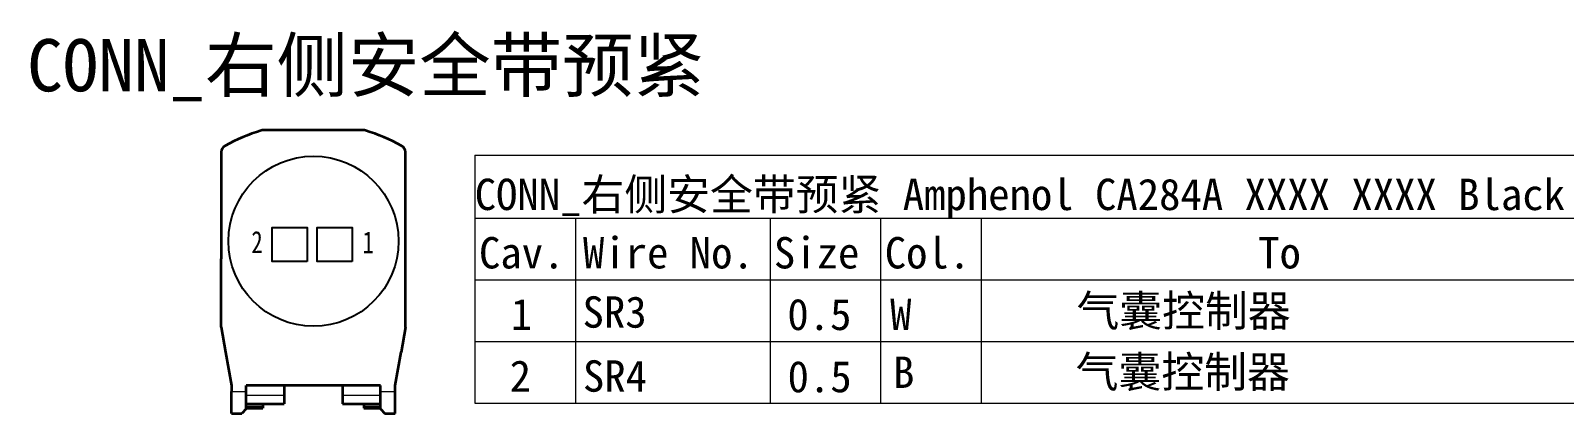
# Model space of a CAD drawing. Header units: millimetres. Extents: x 17 to 3784, y 12 to 1382.
# Drawn here: x 1558.59 to 1595.67, y 841.87 to 851.13 of the extents above; entities that cross this region are included whole.
import ezdxf

# ---------------------------------------------------------------- set-up
doc = ezdxf.new("R2010")
doc.units = ezdxf.units.MM
doc.styles.add('FangSong_GB2312_Style', font='simfang.ttf')
doc.styles.add('HZTXT', font='', dxfattribs={"width": 0.75})
doc.styles.get('HZTXT').set_extended_font_data('宋体')

msp = doc.modelspace()

# ---------------------------------------------------------------- linework, layer by layer
at = {"color": 0, "lineweight": 35, "ltscale": 0.171391}
msp.add_line((1566.639, 848.718), (1564.218, 848.718), dxfattribs=at)
at = {"color": 0, "lineweight": 35, "ltscale": 0.182632}
for p, q in [((1563.203, 848.19), (1563.203, 845.61)), ((1567.653, 845.61), (1567.653, 848.19))]:
    msp.add_line(p, q, dxfattribs=at)
at = {"color": 0, "lineweight": 35, "ltscale": 0.117499}
for p, q in [((1563.203, 843.951), (1563.203, 845.61)), ((1567.653, 843.951), (1567.653, 845.61))]:
    msp.add_line(p, q, dxfattribs=at)
at = {"color": 0, "lineweight": 35, "ltscale": 0.043145}
for p, q in [((1563.203, 843.951), (1563.308, 843.35)), ((1567.653, 843.951), (1567.548, 843.35))]:
    msp.add_line(p, q, dxfattribs=at)
at = {"color": 0, "lineweight": 35, "ltscale": 0.058375}
for p, q in [((1563.308, 843.35), (1563.451, 842.538)), ((1567.406, 842.538), (1567.548, 843.35))]:
    msp.add_line(p, q, dxfattribs=at)
at = {"color": 0, "lineweight": 35, "ltscale": 0.010001}
for p, q in [((1563.451, 842.538), (1563.451, 842.397)), ((1563.804, 842.397), (1563.804, 842.538)), ((1567.053, 842.397), (1567.053, 842.538)), ((1567.406, 842.397), (1567.406, 842.538))]:
    msp.add_line(p, q, dxfattribs=at)
at = {"color": 0, "lineweight": 35, "ltscale": 0.23}
msp.add_line((1567.053, 842.538), (1563.804, 842.538), dxfattribs=at)
at = {"color": 0, "lineweight": 35, "ltscale": 0.016251}
for p, q in [((1564.722, 842.538), (1564.722, 842.308)), ((1566.135, 842.538), (1566.135, 842.308))]:
    msp.add_line(p, q, dxfattribs=at)
at = {"color": 0, "lineweight": 13, "ltscale": 0.025}
for p, q in [((1563.451, 842.397), (1563.804, 842.397)), ((1567.053, 842.397), (1567.406, 842.397))]:
    msp.add_line(p, q, dxfattribs=at)
at = {"color": 0, "lineweight": 35, "ltscale": 0.0375}
for p, q in [((1563.451, 841.867), (1563.451, 842.397)), ((1567.406, 841.867), (1567.406, 842.397))]:
    msp.add_line(p, q, dxfattribs=at)
at = {"color": 0, "lineweight": 35, "ltscale": 0.029999}
for p, q in [((1563.804, 841.973), (1563.804, 842.397)), ((1567.053, 841.973), (1567.053, 842.397))]:
    msp.add_line(p, q, dxfattribs=at)
at = {"color": 0, "lineweight": 13, "ltscale": 0.065}
for p, q in [((1563.804, 842.308), (1564.722, 842.308)), ((1566.135, 842.308), (1567.053, 842.308))]:
    msp.add_line(p, q, dxfattribs=at)
at = {"color": 0, "lineweight": 35, "ltscale": 0.065}
for p, q in [((1563.804, 842.097), (1564.722, 842.097)), ((1566.135, 842.097), (1567.053, 842.097))]:
    msp.add_line(p, q, dxfattribs=at)
at = {"color": 0, "lineweight": 35, "ltscale": 0.003876}
for p, q in [((1564.21, 842.097), (1564.21, 842.042)), ((1566.647, 842.097), (1566.647, 842.042))]:
    msp.add_line(p, q, dxfattribs=at)
at = {"color": 0, "lineweight": 35, "ltscale": 0.014999}
for p, q in [((1564.722, 842.308), (1564.722, 842.097)), ((1566.135, 842.308), (1566.135, 842.097))]:
    msp.add_line(p, q, dxfattribs=at)
at = {"color": 0, "lineweight": 35, "ltscale": 0.0175}
for p, q in [((1563.453, 841.867), (1563.7, 841.867)), ((1567.159, 841.867), (1567.406, 841.867))]:
    msp.add_line(p, q, dxfattribs=at)
at = {"color": 0, "lineweight": 35, "ltscale": 0.010607}
for p, q in [((1563.804, 841.973), (1563.698, 841.867)), ((1567.053, 841.973), (1567.159, 841.867))]:
    msp.add_line(p, q, dxfattribs=at)
at = {"color": 0, "lineweight": 13, "ltscale": 0.02875}
for p, q in [((1563.804, 842.042), (1564.21, 842.042)), ((1566.647, 842.042), (1567.053, 842.042))]:
    msp.add_line(p, q, dxfattribs=at)
at = {"color": 0, "lineweight": 35, "ltscale": 0.02875}
for p, q in [((1563.804, 841.989), (1564.21, 841.989)), ((1566.647, 841.989), (1567.053, 841.989))]:
    msp.add_line(p, q, dxfattribs=at)
at = {"color": 0, "lineweight": 35, "ltscale": 0.003748}
for p, q in [((1564.21, 842.042), (1564.21, 841.989)), ((1566.647, 842.042), (1566.647, 841.989))]:
    msp.add_line(p, q, dxfattribs=at)
at = {"color": 0, "linetype": 'Continuous', "lineweight": 13}
for points in [[(1569.33, 848.118), (1601.272, 848.118)], [(1569.33, 848.118), (1569.33, 842.113)], [(1569.33, 846.587), (1601.272, 846.587)], [(1571.763, 846.587), (1571.763, 842.113)], [(1576.472, 846.587), (1576.472, 842.113)], [(1579.14, 846.587), (1579.14, 842.113)], [(1581.573, 846.587), (1581.573, 842.113)], [(1569.33, 845.096), (1601.272, 845.096)], [(1569.33, 843.605), (1601.272, 843.605)], [(1569.33, 842.113), (1601.272, 842.113)]]:
    msp.add_lwpolyline(points, dxfattribs=at)
at = {"color": 0}
for points in [[(1565.28, 845.54), (1564.431, 845.54), (1564.431, 846.363), (1565.28, 846.363)], [(1566.371, 845.54), (1565.522, 845.54), (1565.522, 846.363), (1566.371, 846.363)]]:
    msp.add_lwpolyline(points, close=True, dxfattribs=at)
msp.add_circle((1565.432, 846.033), 2.057, dxfattribs=at)
at = {"color": 0, "lineweight": 35}
for centre, radius, start, end in [((1565.428, 844.48), 4.414, 106.5978, 118.9033), ((1564.218, 848.542), 0.177, 90, 106.5978), ((1566.639, 848.542), 0.177, 73.4022, 90), ((1565.428, 844.48), 4.414, 61.0967, 73.4022), ((1563.38, 848.19), 0.177, 118.9033, 180), ((1567.476, 848.19), 0.177, 0, 61.0967)]:
    msp.add_arc(centre, radius, start, end, dxfattribs=at)

# ---------------------------------------------------------------- texts
at = {"color": 0, "linetype": 'Continuous', "style": 'FangSong_GB2312_Style'}
for s, height, p in [('CONN_右侧安全带预紧', 1.26546, (1558.508, 849.66)), ('CONN_右侧安全带预紧 Amphenol CA284A XXXX XXXX Black', 0.75928, (1569.33, 846.787)), ('Wire No.', 0.7593, (1571.947, 845.374)), ('Size', 0.7593, (1576.563, 845.374)), ('Col.', 0.7593, (1579.244, 845.374)), ('Cav.', 0.7593, (1569.433, 845.374)), ('To', 0.7593, (1588.272, 845.374)), ('SR3', 0.7593, (1571.937, 843.94)), ('气囊控制器', 0.7593, (1583.879, 843.97)), ('1', 0.759, (1570.204, 843.883)), ('0.5', 0.7593, (1576.889, 843.883)), ('W', 0.759, (1579.374, 843.883)), ('B', 0.759, (1579.444, 842.483)), ('气囊控制器', 0.7593, (1583.86, 842.493)), ('2', 0.759, (1570.175, 842.391)), ('SR4', 0.7593, (1571.947, 842.391)), ('0.5', 0.7593, (1576.894, 842.377))]:
    msp.add_text(s, height=height, dxfattribs=at).set_placement(p)
at = {"color": 0, "style": 'HZTXT', "width": 0.75}
for s, p in [('2', (1563.931, 845.745)), ('1', (1566.62, 845.739))]:
    msp.add_text(s, height=0.534, dxfattribs=at).set_placement(p)

doc.saveas('drawing.dxf')
